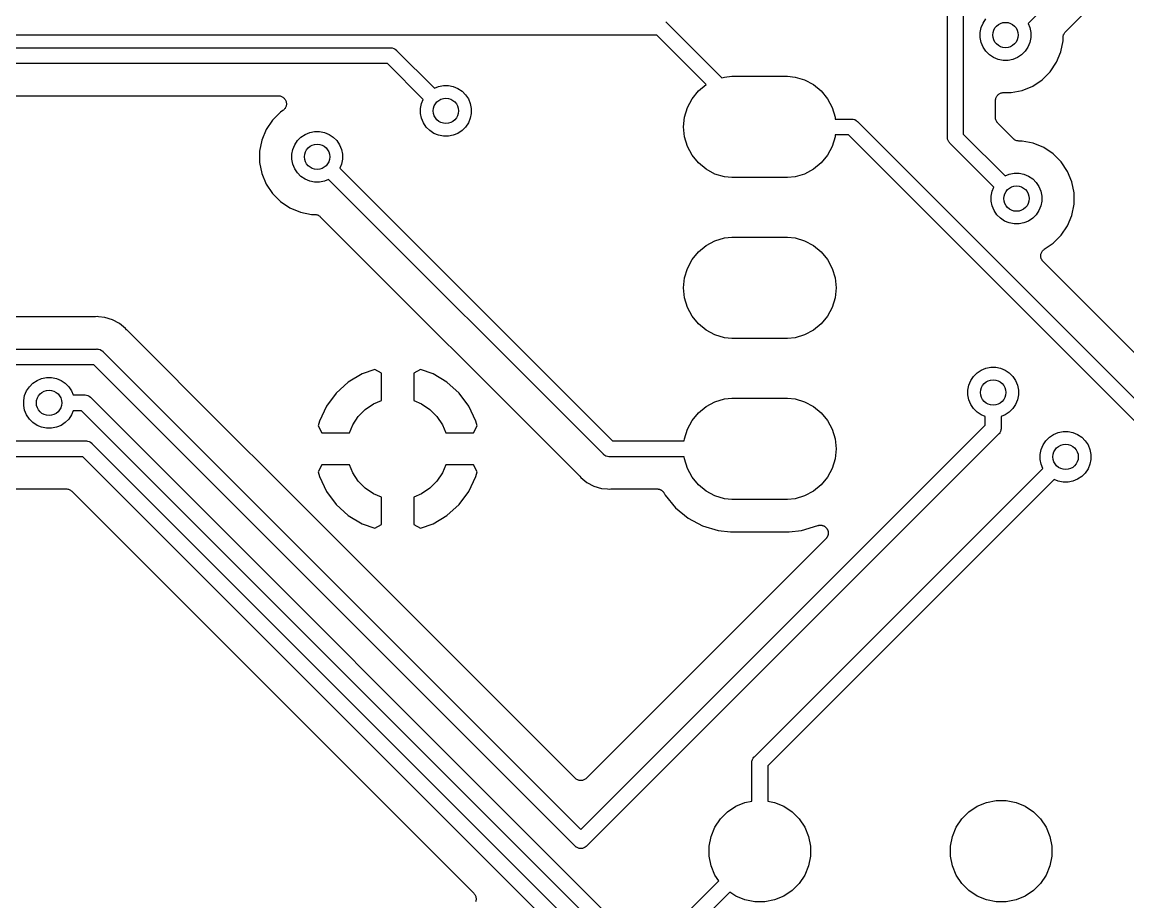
# Model space of a CAD drawing. Extents: x 19 to 115, y -142 to -17.
# Drawn here: x 77.26 to 94.71, y -107.48 to -93.59 of the extents above; entities that cross this region are included whole.
import ezdxf

# ---------------------------------------------------------------- set-up
doc = ezdxf.new("R2010")
doc.units = 0
doc.layers.add('BLACK', color=7, linetype='CONTINUOUS')

msp = doc.modelspace()

# ---------------------------------------------------------------- linework, layer by layer
at = {"layer": 'BLACK', "linetype": 'CONTINUOUS'}
for p, q in [((91.8621, -95.41), (91.8621, -88.2289)), ((92.1121, -88.1833), (92.1121, -95.3644)), ((95.3334, -91.42), (93.1355, -93.6178)), ((93.7228, -93.749), (94.6119, -92.8599)), ((87.4177, -93.5909), (88.3011, -94.4743)), ((92.3776, -93.7596), (92.393, -93.6823)), ((92.393, -93.6823), (92.4231, -93.6095)), ((92.4231, -93.6095), (92.4669, -93.544)), ((93.1355, -93.6178), (93.1622, -93.6823)), ((93.1622, -93.6823), (93.1776, -93.7596)), ((77.2609, -93.8), (65.7618, -93.8)), ((77.267, -93.8006), (77.2609, -93.8)), ((77.2731, -93.8), (77.267, -93.8006)), ((87.2732, -93.8), (77.2731, -93.8)), ((88.0543, -94.5811), (87.2732, -93.8)), ((92.3776, -93.8384), (92.3776, -93.7596)), ((92.393, -93.9156), (92.3776, -93.8384)), ((93.1776, -93.8384), (93.1622, -93.9156)), ((93.1776, -93.7596), (93.1776, -93.8384)), ((93.6856, -93.837), (93.6869, -93.8252)), ((93.6856, -93.8383), (93.6856, -93.837)), ((93.6856, -93.8388), (93.6856, -93.8383)), ((93.6856, -93.8383), (93.6856, -93.8383)), ((93.6856, -93.8383), (93.6856, -93.8383)), ((93.6856, -93.8884), (93.6856, -93.8388)), ((93.6869, -93.8252), (93.6881, -93.8137)), ((93.6881, -93.8137), (93.6883, -93.813)), ((93.6883, -93.813), (93.6884, -93.8124)), ((93.6884, -93.8124), (93.6919, -93.8012)), ((93.6919, -93.8012), (93.6954, -93.79)), ((93.6954, -93.79), (93.6957, -93.7894)), ((93.6957, -93.7894), (93.6959, -93.7887)), ((93.6959, -93.7887), (93.7016, -93.7784)), ((93.7016, -93.7784), (93.7071, -93.7681)), ((93.7071, -93.7681), (93.7075, -93.7676)), ((93.7075, -93.7676), (93.7078, -93.767)), ((93.7078, -93.767), (93.7153, -93.7581)), ((93.7153, -93.7581), (93.7228, -93.749)), ((73.7611, -94), (83.0699, -94)), ((83.0699, -94), (83.076, -93.9994)), ((83.076, -93.9994), (83.0821, -94)), ((83.0821, -94), (83.0821, -94)), ((83.0821, -94), (83.1005, -94.0018)), ((83.1005, -94.0018), (83.1241, -94.009)), ((83.1241, -94.009), (83.1458, -94.0206)), ((83.1458, -94.0206), (83.1648, -94.0362)), ((83.1648, -94.0362), (83.1687, -94.041)), ((83.1687, -94.041), (83.7659, -94.6381)), ((92.4231, -93.9884), (92.393, -93.9156)), ((92.4669, -94.054), (92.4231, -93.9884)), ((93.1321, -93.9884), (93.0883, -94.054)), ((93.1622, -93.9156), (93.1321, -93.9884)), ((93.6507, -94.0638), (93.6856, -93.8884)), ((92.5226, -94.1097), (92.4669, -94.054)), ((92.5881, -94.1534), (92.5226, -94.1097)), ((92.6609, -94.1836), (92.5881, -94.1534)), ((92.7382, -94.199), (92.6609, -94.1836)), ((92.817, -94.199), (92.7382, -94.199)), ((92.8943, -94.1836), (92.817, -94.199)), ((92.9671, -94.1534), (92.8943, -94.1836)), ((93.0326, -94.1097), (92.9671, -94.1534)), ((93.0883, -94.054), (93.0326, -94.1097)), ((93.5823, -94.2291), (93.6507, -94.0638)), ((83.0242, -94.25), (73.8068, -94.25)), ((83.5891, -94.8149), (83.0242, -94.25)), ((93.3564, -94.5043), (93.4829, -94.3778)), ((93.4829, -94.3778), (93.5823, -94.2291)), ((88.3011, -94.4743), (88.3432, -94.4616)), ((88.3432, -94.4616), (88.4607, -94.45)), ((88.4607, -94.45), (89.3393, -94.45)), ((89.3393, -94.45), (89.4568, -94.4616)), ((89.4568, -94.4616), (89.6076, -94.5073)), ((89.6076, -94.5073), (89.7466, -94.5816)), ((93.2077, -94.6036), (93.3564, -94.5043)), ((83.7659, -94.6381), (83.8303, -94.6114)), ((83.8303, -94.6114), (83.9076, -94.596)), ((83.9076, -94.596), (83.9864, -94.596)), ((83.9864, -94.596), (84.0637, -94.6114)), ((84.0637, -94.6114), (84.1365, -94.6415)), ((84.1365, -94.6415), (84.202, -94.6853)), ((84.202, -94.6853), (84.2577, -94.741)), ((84.2577, -94.741), (84.3015, -94.8065)), ((87.8316, -94.8034), (87.9316, -94.6816)), ((87.9316, -94.6816), (88.0534, -94.5816)), ((88.0534, -94.5816), (88.0543, -94.5811)), ((89.7466, -94.5816), (89.8684, -94.6816)), ((89.8684, -94.6816), (89.9684, -94.8034)), ((92.65, -94.7531), (92.6576, -94.7439)), ((92.6576, -94.7439), (92.658, -94.7436)), ((92.658, -94.7436), (92.6583, -94.7432)), ((92.6583, -94.7432), (92.6676, -94.7357)), ((92.6676, -94.7357), (92.6769, -94.7282)), ((92.6769, -94.7282), (92.6772, -94.728)), ((92.6772, -94.728), (92.6776, -94.7277)), ((92.6776, -94.7277), (92.6882, -94.7222)), ((92.6882, -94.7222), (92.6987, -94.7166)), ((92.6987, -94.7166), (92.6992, -94.7164)), ((92.6992, -94.7164), (92.6996, -94.7162)), ((92.6996, -94.7162), (92.711, -94.7129)), ((92.711, -94.7129), (92.7225, -94.7094)), ((92.7225, -94.7094), (92.7229, -94.7093)), ((92.7229, -94.7093), (92.7233, -94.7092)), ((92.7233, -94.7092), (92.7352, -94.7081)), ((92.7352, -94.7081), (92.7471, -94.707)), ((92.7471, -94.707), (92.867, -94.707)), ((92.867, -94.707), (93.0425, -94.6721)), ((93.0425, -94.6721), (93.2077, -94.6036)), ((75.6855, -94.758), (81.3032, -94.758)), ((81.3032, -94.758), (81.3046, -94.758)), ((81.3046, -94.758), (81.3047, -94.758)), ((81.3047, -94.758), (81.3047, -94.758)), ((81.3047, -94.758), (81.305, -94.758)), ((81.305, -94.758), (81.3171, -94.7594)), ((81.3171, -94.7594), (81.3293, -94.7607)), ((81.3293, -94.7607), (81.3295, -94.7608)), ((81.3295, -94.7608), (81.3296, -94.7608)), ((81.3296, -94.7608), (81.3412, -94.7644)), ((81.3412, -94.7644), (81.353, -94.7681)), ((81.353, -94.7681), (81.3531, -94.7682)), ((81.3531, -94.7682), (81.3533, -94.7683)), ((81.3533, -94.7683), (81.3639, -94.7741)), ((81.3639, -94.7741), (81.3747, -94.78)), ((81.3747, -94.78), (81.3748, -94.7801)), ((81.3748, -94.7801), (81.375, -94.7802)), ((81.375, -94.7802), (81.3844, -94.7881)), ((81.3844, -94.7881), (81.3937, -94.7959)), ((81.3937, -94.7959), (81.3938, -94.796)), ((81.3938, -94.796), (81.394, -94.7961)), ((81.394, -94.7961), (81.4016, -94.8056)), ((81.4016, -94.8056), (81.4093, -94.8152)), ((81.4093, -94.8152), (81.4094, -94.8153)), ((81.4094, -94.8153), (81.4095, -94.8155)), ((81.4095, -94.8155), (81.415, -94.826)), ((81.415, -94.826), (81.4209, -94.8371)), ((81.4241, -94.9221), (81.4204, -94.9339)), ((81.4209, -94.8371), (81.4209, -94.8373)), ((81.4209, -94.8373), (81.421, -94.8374)), ((81.421, -94.8374), (81.4243, -94.8488)), ((81.4276, -94.9105), (81.4241, -94.9221)), ((81.4243, -94.8488), (81.4279, -94.8609)), ((81.4277, -94.9104), (81.4276, -94.9105)), ((81.429, -94.898), (81.4277, -94.9102)), ((81.4277, -94.9102), (81.4277, -94.9104)), ((81.4279, -94.8609), (81.4279, -94.861)), ((81.4279, -94.861), (81.428, -94.8612)), ((81.428, -94.8612), (81.4291, -94.8732)), ((81.4302, -94.8859), (81.429, -94.898)), ((81.4291, -94.8732), (81.4302, -94.8856)), ((81.4302, -94.8856), (81.4302, -94.8857)), ((81.4302, -94.8857), (81.4302, -94.8859)), ((83.547, -94.9566), (83.5624, -94.8793)), ((83.5624, -94.8793), (83.5891, -94.8149)), ((84.3015, -94.8065), (84.3316, -94.8793)), ((84.3316, -94.8793), (84.347, -94.9566)), ((87.7573, -94.9424), (87.8316, -94.8034)), ((89.9684, -94.8034), (90.0427, -94.9424)), ((92.6201, -94.8322), (92.6215, -94.8203)), ((92.6201, -94.8331), (92.6201, -94.8322)), ((92.6201, -94.834), (92.6201, -94.8331)), ((92.6201, -94.8331), (92.6201, -94.8331)), ((92.6201, -94.8331), (92.6201, -94.8331)), ((92.6201, -95.1013), (92.6201, -94.834)), ((92.6215, -94.8203), (92.6227, -94.8084)), ((92.6227, -94.8084), (92.6229, -94.808)), ((92.6229, -94.8076), (92.6265, -94.7961)), ((92.6229, -94.808), (92.6229, -94.8076)), ((92.6265, -94.7961), (92.6301, -94.7848)), ((92.6301, -94.7848), (92.6303, -94.7844)), ((92.6303, -94.7844), (92.6304, -94.7839)), ((92.6304, -94.7839), (92.6361, -94.7735)), ((92.6361, -94.7735), (92.6418, -94.763)), ((92.6418, -94.763), (92.6421, -94.7626)), ((92.6421, -94.7626), (92.6423, -94.7622)), ((92.6423, -94.7622), (92.65, -94.7531)), ((81.3362, -95.0157), (81.2097, -95.1422)), ((81.3738, -94.9906), (81.3362, -95.0157)), ((81.3833, -94.9828), (81.3738, -94.9906)), ((81.3927, -94.9751), (81.3833, -94.9828)), ((81.3928, -94.975), (81.3927, -94.9751)), ((81.393, -94.9749), (81.3928, -94.975)), ((81.4008, -94.9654), (81.393, -94.9749)), ((81.4085, -94.956), (81.4008, -94.9654)), ((81.4086, -94.9559), (81.4085, -94.956)), ((81.4087, -94.9557), (81.4086, -94.9559)), ((81.4145, -94.9449), (81.4087, -94.9557)), ((81.4203, -94.9342), (81.4145, -94.9449)), ((81.4204, -94.9341), (81.4203, -94.9342)), ((81.4204, -94.9339), (81.4204, -94.9341)), ((83.547, -95.0354), (83.547, -94.9566)), ((83.5624, -95.1127), (83.547, -95.0354)), ((84.347, -95.0354), (84.3316, -95.1127)), ((84.347, -94.9566), (84.347, -95.0354)), ((87.6961, -95.25), (87.7116, -95.0932)), ((87.7116, -95.0932), (87.7573, -94.9424)), ((90.0427, -94.9424), (90.0884, -95.0932)), ((90.0884, -95.0932), (90.0916, -95.125)), ((81.2097, -95.1422), (81.1103, -95.2909)), ((83.5925, -95.1855), (83.5624, -95.1127)), ((83.6363, -95.251), (83.5925, -95.1855)), ((83.692, -95.3067), (83.6363, -95.251)), ((84.2577, -95.251), (84.202, -95.3067)), ((84.3015, -95.1855), (84.2577, -95.251)), ((84.3316, -95.1127), (84.3015, -95.1855)), ((87.7116, -95.4068), (87.6961, -95.25)), ((90.0916, -95.125), (90.3439, -95.125)), ((90.3439, -95.125), (90.35, -95.1244)), ((90.35, -95.1244), (90.3561, -95.125)), ((90.3561, -95.125), (90.3561, -95.125)), ((90.3561, -95.125), (90.3745, -95.1268)), ((90.3745, -95.1268), (90.3981, -95.134)), ((90.3981, -95.134), (90.4198, -95.1456)), ((90.4198, -95.1456), (90.4388, -95.1612)), ((90.4388, -95.1612), (90.4427, -95.166)), ((90.4427, -95.166), (95.079, -99.8023)), ((92.6213, -95.113), (92.6201, -95.1013)), ((92.6223, -95.1247), (92.6213, -95.113)), ((92.6225, -95.1253), (92.6223, -95.1247)), ((92.6226, -95.126), (92.6225, -95.1253)), ((92.6259, -95.1372), (92.6226, -95.126)), ((92.6292, -95.1485), (92.6259, -95.1372)), ((92.6295, -95.1491), (92.6292, -95.1485)), ((92.6297, -95.1497), (92.6295, -95.1491)), ((92.6352, -95.1601), (92.6297, -95.1497)), ((92.6406, -95.1705), (92.6352, -95.1601)), ((92.641, -95.171), (92.6406, -95.1705)), ((92.6414, -95.1716), (92.641, -95.171)), ((92.6488, -95.1807), (92.6414, -95.1716)), ((92.6561, -95.1899), (92.6488, -95.1807)), ((92.657, -95.1908), (92.6561, -95.1899)), ((92.6573, -95.1911), (92.657, -95.1908)), ((92.657, -95.1908), (92.657, -95.1908)), ((92.657, -95.1908), (92.657, -95.1908)), ((92.9016, -95.4355), (92.6573, -95.1911)), ((81.1103, -95.2909), (81.0419, -95.4562)), ((81.6043, -95.466), (81.66, -95.4103)), ((81.66, -95.4103), (81.7255, -95.3665)), ((81.7255, -95.3665), (81.7983, -95.3364)), ((81.7983, -95.3364), (81.8756, -95.321)), ((81.8756, -95.321), (81.9544, -95.321)), ((81.9544, -95.321), (82.0317, -95.3364)), ((82.0317, -95.3364), (82.1045, -95.3665)), ((82.1045, -95.3665), (82.17, -95.4103)), ((82.17, -95.4103), (82.2257, -95.466)), ((83.7575, -95.3505), (83.692, -95.3067)), ((83.8303, -95.3806), (83.7575, -95.3505)), ((83.9076, -95.396), (83.8303, -95.3806)), ((83.9864, -95.396), (83.9076, -95.396)), ((84.0637, -95.3806), (83.9864, -95.396)), ((84.1365, -95.3505), (84.0637, -95.3806)), ((84.202, -95.3067), (84.1365, -95.3505)), ((87.7573, -95.5576), (87.7116, -95.4068)), ((90.0884, -95.4068), (90.0427, -95.5576)), ((90.0916, -95.375), (90.0884, -95.4068)), ((90.2982, -95.375), (90.0916, -95.375)), ((94.87, -99.9468), (90.2982, -95.375)), ((91.8615, -95.4161), (91.8621, -95.41)), ((91.8639, -95.4406), (91.8615, -95.4161)), ((91.8711, -95.4642), (91.8639, -95.4406)), ((92.1121, -95.3644), (92.7705, -96.0227)), ((92.9107, -95.4429), (92.9016, -95.4355)), ((92.9197, -95.4504), (92.9107, -95.4429)), ((81.0419, -95.4562), (81.007, -95.6316)), ((81.515, -95.6816), (81.5304, -95.6043)), ((81.5304, -95.6043), (81.5605, -95.5315)), ((81.5605, -95.5315), (81.6043, -95.466)), ((82.2257, -95.466), (82.2695, -95.5315)), ((82.2695, -95.5315), (82.2996, -95.6043)), ((82.2996, -95.6043), (82.315, -95.6816)), ((87.8316, -95.6966), (87.7573, -95.5576)), ((90.0427, -95.5576), (89.9684, -95.6966)), ((91.8827, -95.4859), (91.8711, -95.4642)), ((91.8915, -95.4966), (91.8827, -95.4859)), ((91.8983, -95.5049), (91.8915, -95.4966)), ((91.9031, -95.5089), (91.8983, -95.5049)), ((92.5937, -96.1995), (91.9031, -95.5089)), ((92.9203, -95.4508), (92.9197, -95.4504)), ((92.9208, -95.4512), (92.9203, -95.4508)), ((92.9311, -95.4567), (92.9208, -95.4512)), ((92.9414, -95.4624), (92.9311, -95.4567)), ((92.9421, -95.4626), (92.9414, -95.4624)), ((92.9426, -95.4629), (92.9421, -95.4626)), ((92.9538, -95.4663), (92.9426, -95.4629)), ((92.965, -95.4699), (92.9538, -95.4663)), ((92.9657, -95.4699), (92.965, -95.4699)), ((92.9664, -95.4701), (92.9657, -95.4699)), ((92.978, -95.4713), (92.9664, -95.4701)), ((92.9897, -95.4726), (92.978, -95.4713)), ((92.991, -95.4726), (92.9897, -95.4726)), ((92.9915, -95.4727), (92.991, -95.4726)), ((92.991, -95.4726), (92.991, -95.4727)), ((92.991, -95.4727), (92.991, -95.4726)), ((93.0411, -95.4727), (92.9915, -95.4727)), ((93.2165, -95.5075), (93.0411, -95.4727)), ((93.3817, -95.576), (93.2165, -95.5075)), ((93.5305, -95.6754), (93.3817, -95.576)), ((81.007, -95.6316), (81.007, -95.8104)), ((81.515, -95.7604), (81.515, -95.6816)), ((81.5304, -95.8377), (81.515, -95.7604)), ((82.315, -95.7604), (82.2996, -95.8377)), ((82.315, -95.6816), (82.315, -95.7604)), ((87.9316, -95.8184), (87.8316, -95.6966)), ((89.9684, -95.6966), (89.8684, -95.8184)), ((93.6569, -95.8018), (93.5305, -95.6754)), ((81.007, -95.8104), (81.0419, -95.9859)), ((81.5605, -95.9105), (81.5304, -95.8377)), ((81.6043, -95.976), (81.5605, -95.9105)), ((82.2996, -95.8377), (82.2729, -95.9022)), ((82.2729, -95.9022), (86.5758, -100.205)), ((88.0534, -95.9184), (87.9316, -95.8184)), ((88.1924, -95.9927), (88.0534, -95.9184)), ((89.7466, -95.9184), (89.6076, -95.9927)), ((89.8684, -95.8184), (89.7466, -95.9184)), ((93.7563, -95.9506), (93.6569, -95.8018)), ((93.8248, -96.1158), (93.7563, -95.9506)), ((81.0419, -95.9859), (81.1103, -96.1511)), ((81.66, -96.0317), (81.6043, -95.976)), ((81.7255, -96.0755), (81.66, -96.0317)), ((81.7983, -96.1056), (81.7255, -96.0755)), ((81.8756, -96.121), (81.7983, -96.1056)), ((81.9544, -96.121), (81.8756, -96.121)), ((82.0317, -96.1056), (81.9544, -96.121)), ((82.0961, -96.0789), (82.0317, -96.1056)), ((86.4313, -100.414), (82.0961, -96.0789)), ((88.3432, -96.0384), (88.1924, -95.9927)), ((88.4607, -96.05), (88.3432, -96.0384)), ((89.3393, -96.05), (88.4607, -96.05)), ((89.4568, -96.0384), (89.3393, -96.05)), ((89.6076, -95.9927), (89.4568, -96.0384)), ((92.7705, -96.0227), (92.835, -95.996)), ((92.835, -95.996), (92.9123, -95.9807)), ((92.9123, -95.9807), (92.991, -95.9807)), ((92.991, -95.9807), (93.0683, -95.996)), ((93.0683, -95.996), (93.1411, -96.0262)), ((93.1411, -96.0262), (93.2066, -96.07)), ((93.2066, -96.07), (93.2624, -96.1257)), ((93.2624, -96.1257), (93.3061, -96.1912)), ((93.8597, -96.2912), (93.8248, -96.1158)), ((81.1103, -96.1511), (81.2097, -96.2998)), ((81.2097, -96.2998), (81.3362, -96.4263)), ((92.5517, -96.3413), (92.567, -96.264)), ((92.567, -96.264), (92.5937, -96.1995)), ((93.3061, -96.1912), (93.3363, -96.264)), ((93.3363, -96.264), (93.3517, -96.3413)), ((93.8597, -96.4701), (93.8597, -96.2912)), ((81.3362, -96.4263), (81.4849, -96.5257)), ((92.5517, -96.42), (92.5517, -96.3413)), ((92.567, -96.4973), (92.5517, -96.42)), ((93.3517, -96.42), (93.3363, -96.4973)), ((93.3517, -96.3413), (93.3517, -96.42)), ((93.8248, -96.6455), (93.8597, -96.4701)), ((81.4849, -96.5257), (81.6501, -96.5941)), ((81.6501, -96.5941), (81.8256, -96.629)), ((81.8256, -96.629), (81.8752, -96.629)), ((81.8752, -96.629), (81.8756, -96.629)), ((81.8756, -96.629), (81.8756, -96.629)), ((81.8756, -96.629), (81.8757, -96.629)), ((81.8757, -96.629), (81.877, -96.629)), ((81.877, -96.629), (81.8886, -96.6303)), ((81.8886, -96.6303), (81.9003, -96.6315)), ((81.9003, -96.6315), (81.9009, -96.6317)), ((81.9009, -96.6317), (81.9016, -96.6318)), ((81.9016, -96.6318), (81.9128, -96.6353)), ((81.9128, -96.6353), (81.924, -96.6388)), ((81.924, -96.6388), (81.9246, -96.6391)), ((81.9246, -96.6391), (81.9252, -96.6393)), ((81.9252, -96.6393), (81.9355, -96.645)), ((81.9355, -96.645), (81.9458, -96.6505)), ((81.9458, -96.6505), (81.9464, -96.6509)), ((81.9464, -96.6509), (81.947, -96.6512)), ((81.947, -96.6512), (81.9559, -96.6587)), ((81.9559, -96.6587), (81.965, -96.6662)), ((81.965, -96.6662), (86.05, -100.751)), ((92.5972, -96.5701), (92.567, -96.4973)), ((92.641, -96.6356), (92.5972, -96.5701)), ((92.6967, -96.6914), (92.641, -96.6356)), ((93.2624, -96.6356), (93.2066, -96.6914)), ((93.3061, -96.5701), (93.2624, -96.6356)), ((93.3363, -96.4973), (93.3061, -96.5701)), ((93.7563, -96.8108), (93.8248, -96.6455)), ((92.7622, -96.7351), (92.6967, -96.6914)), ((92.835, -96.7653), (92.7622, -96.7351)), ((92.9123, -96.7807), (92.835, -96.7653)), ((92.991, -96.7807), (92.9123, -96.7807)), ((93.0683, -96.7653), (92.991, -96.7807)), ((93.1411, -96.7351), (93.0683, -96.7653)), ((93.2066, -96.6914), (93.1411, -96.7351)), ((93.6569, -96.9595), (93.7563, -96.8108)), ((88.1924, -97.0473), (88.3432, -97.0016)), ((88.3432, -97.0016), (88.4607, -96.99)), ((88.4607, -96.99), (89.3393, -96.99)), ((89.3393, -96.99), (89.4568, -97.0016)), ((89.4568, -97.0016), (89.6076, -97.0473)), ((93.5305, -97.0859), (93.6569, -96.9595)), ((87.9316, -97.2216), (88.0534, -97.1216)), ((88.0534, -97.1216), (88.1924, -97.0473)), ((89.6076, -97.0473), (89.7466, -97.1216)), ((89.7466, -97.1216), (89.8684, -97.2216)), ((93.3712, -97.1951), (93.3805, -97.1875)), ((93.3805, -97.1875), (93.3898, -97.1799)), ((93.3898, -97.1799), (93.5305, -97.0859)), ((87.7573, -97.4824), (87.8316, -97.3434)), ((87.8316, -97.3434), (87.9316, -97.2216)), ((89.8684, -97.2216), (89.9684, -97.3434)), ((89.9684, -97.3434), (90.0427, -97.4824)), ((93.3333, -97.2842), (93.3346, -97.2723)), ((93.3334, -97.2846), (93.3333, -97.2842)), ((93.3333, -97.285), (93.3334, -97.2846)), ((93.3345, -97.297), (93.3333, -97.285)), ((93.3355, -97.3089), (93.3345, -97.297)), ((93.3346, -97.2723), (93.3359, -97.2603)), ((93.3356, -97.3093), (93.3355, -97.3089)), ((93.3357, -97.3097), (93.3356, -97.3093)), ((93.3391, -97.3212), (93.3357, -97.3097)), ((93.3359, -97.2603), (93.336, -97.26)), ((93.336, -97.2596), (93.3396, -97.2482)), ((93.336, -97.26), (93.336, -97.2596)), ((93.3424, -97.3327), (93.3391, -97.3212)), ((93.3396, -97.2482), (93.3431, -97.2366)), ((93.3426, -97.333), (93.3424, -97.3327)), ((93.3427, -97.3334), (93.3426, -97.333)), ((93.3483, -97.3441), (93.3427, -97.3334)), ((93.3431, -97.2366), (93.3433, -97.2363)), ((93.3433, -97.2363), (93.3434, -97.2359)), ((93.3434, -97.2359), (93.3492, -97.2254)), ((93.3538, -97.3547), (93.3483, -97.3441)), ((93.3492, -97.2254), (93.3549, -97.2148)), ((93.3541, -97.355), (93.3538, -97.3547)), ((93.3543, -97.3554), (93.3541, -97.355)), ((93.3618, -97.3647), (93.3543, -97.3554)), ((93.3549, -97.2148), (93.3551, -97.2145)), ((93.3551, -97.2145), (93.3553, -97.2142)), ((93.3553, -97.2142), (93.363, -97.2049)), ((93.3693, -97.3741), (93.3618, -97.3647)), ((93.363, -97.2049), (93.3706, -97.1957)), ((93.3706, -97.1957), (93.3709, -97.1954)), ((93.3709, -97.1954), (93.3712, -97.1951)), ((87.7116, -97.6332), (87.7573, -97.4824)), ((90.0427, -97.4824), (90.0884, -97.6332)), ((93.3698, -97.3746), (93.3693, -97.3741)), ((93.3699, -97.3746), (93.3698, -97.3746)), ((93.3698, -97.3746), (93.3698, -97.3746)), ((93.3705, -97.3753), (93.3699, -97.3746)), ((95.2219, -99.2267), (93.3705, -97.3753)), ((87.6961, -97.79), (87.7116, -97.6332)), ((90.0884, -97.6332), (90.1039, -97.79)), ((87.7116, -97.9468), (87.6961, -97.79)), ((90.1039, -97.79), (90.0884, -97.9468)), ((87.7573, -98.0976), (87.7116, -97.9468)), ((90.0884, -97.9468), (90.0427, -98.0976)), ((87.8316, -98.2366), (87.7573, -98.0976)), ((87.9316, -98.3584), (87.8316, -98.2366)), ((89.9684, -98.2366), (89.8684, -98.3584)), ((90.0427, -98.0976), (89.9684, -98.2366)), ((78.4044, -98.247), (70.8348, -98.247)), ((78.4098, -98.2465), (78.4044, -98.247)), ((78.4151, -98.2465), (78.4098, -98.2465)), ((78.4169, -98.2464), (78.4151, -98.2465)), ((78.4418, -98.2439), (78.4169, -98.2464)), ((78.4666, -98.2464), (78.4418, -98.2439)), ((78.5658, -98.2561), (78.4666, -98.2464)), ((78.4666, -98.2464), (78.4666, -98.2464)), ((78.6852, -98.2923), (78.5658, -98.2561)), ((78.7951, -98.3511), (78.6852, -98.2923)), ((78.8915, -98.4302), (78.7951, -98.3511)), ((88.0534, -98.4584), (87.9316, -98.3584)), ((89.8684, -98.3584), (89.7466, -98.4584)), ((78.9074, -98.4496), (78.8915, -98.4302)), ((78.9112, -98.4533), (78.9074, -98.4496)), ((78.9145, -98.4575), (78.9112, -98.4533)), ((78.9158, -98.4588), (78.9145, -98.4575)), ((80.5277, -100.071), (78.9158, -98.4588)), ((88.1924, -98.5327), (88.0534, -98.4584)), ((88.3432, -98.5784), (88.1924, -98.5327)), ((88.4607, -98.59), (88.3432, -98.5784)), ((89.4568, -98.5784), (89.3393, -98.59)), ((89.6076, -98.5327), (89.4568, -98.5784)), ((89.7466, -98.4584), (89.6076, -98.5327)), ((54.6691, -98.755), (78.4356, -98.755)), ((78.4356, -98.755), (78.4418, -98.7544)), ((78.4418, -98.7544), (78.4479, -98.755)), ((78.4479, -98.755), (78.4479, -98.755)), ((78.4479, -98.755), (78.4663, -98.7568)), ((78.4663, -98.7568), (78.4898, -98.7639)), ((89.3393, -98.59), (88.4607, -98.59)), ((78.4898, -98.7639), (78.5115, -98.7756)), ((78.5115, -98.7756), (78.5306, -98.7912)), ((78.5306, -98.7912), (78.5345, -98.7959)), ((78.5345, -98.7959), (86.0757, -106.337)), ((78.39, -99.005), (54.7148, -99.005)), ((85.983, -106.598), (78.39, -99.005)), ((82.8251, -99.0769), (82.6257, -99.1483)), ((82.931, -99.1347), (82.8251, -99.0769)), ((83.5449, -99.0769), (83.439, -99.1347)), ((83.7443, -99.1483), (83.5449, -99.0769)), ((92.328, -99.1303), (92.3935, -99.0865)), ((92.3935, -99.0865), (92.4663, -99.0564)), ((92.4663, -99.0564), (92.5436, -99.041)), ((92.5436, -99.041), (92.6224, -99.041)), ((92.6224, -99.041), (92.6997, -99.0564)), ((92.6997, -99.0564), (92.7725, -99.0865)), ((92.7725, -99.0865), (92.838, -99.1303)), ((77.4293, -99.2943), (77.4948, -99.2505)), ((77.4948, -99.2505), (77.5676, -99.2204)), ((77.5676, -99.2204), (77.6449, -99.205)), ((77.6449, -99.205), (77.7237, -99.205)), ((77.7237, -99.205), (77.8009, -99.2204)), ((77.8009, -99.2204), (77.8737, -99.2505)), ((77.8737, -99.2505), (77.9392, -99.2943)), ((82.4059, -99.2801), (82.2161, -99.4523)), ((82.6257, -99.1483), (82.4059, -99.2801)), ((82.931, -99.5693), (82.931, -99.1347)), ((83.439, -99.1347), (83.439, -99.5693)), ((83.9641, -99.2801), (83.7443, -99.1483)), ((84.1539, -99.4523), (83.9641, -99.2801)), ((92.1984, -99.3243), (92.2285, -99.2515)), ((92.2285, -99.2515), (92.2723, -99.186)), ((92.2723, -99.186), (92.328, -99.1303)), ((92.838, -99.1303), (92.8937, -99.186)), ((92.8937, -99.186), (92.9375, -99.2515)), ((92.9375, -99.2515), (92.9676, -99.3243)), ((77.2996, -99.4883), (77.3298, -99.4155)), ((77.3298, -99.4155), (77.3736, -99.35)), ((77.3736, -99.35), (77.4293, -99.2943)), ((77.9392, -99.2943), (77.995, -99.35)), ((77.995, -99.35), (78.0387, -99.4155)), ((78.0387, -99.4155), (78.0654, -99.48)), ((82.2161, -99.4523), (82.0634, -99.6582)), ((84.3066, -99.6582), (84.1539, -99.4523)), ((92.183, -99.4016), (92.1984, -99.3243)), ((92.183, -99.4804), (92.183, -99.4016)), ((92.9676, -99.3243), (92.983, -99.4016)), ((92.983, -99.4016), (92.983, -99.4804)), ((77.2843, -99.5656), (77.2996, -99.4883)), ((77.2843, -99.6444), (77.2843, -99.5656)), ((78.0654, -99.48), (78.2438, -99.48)), ((78.2438, -99.48), (78.2499, -99.4794)), ((78.2499, -99.4794), (78.2561, -99.48)), ((78.2561, -99.48), (78.2561, -99.48)), ((78.2561, -99.48), (78.2745, -99.4818)), ((78.2745, -99.4818), (78.298, -99.4889)), ((78.298, -99.4889), (78.3197, -99.5006)), ((78.3197, -99.5006), (78.3388, -99.5162)), ((78.3388, -99.5162), (78.3427, -99.5209)), ((78.3427, -99.5209), (87.1891, -108.367)), ((82.675, -99.7086), (82.8061, -99.621)), ((82.8061, -99.621), (82.931, -99.5693)), ((83.439, -99.5693), (83.5639, -99.621)), ((83.5639, -99.621), (83.695, -99.7086)), ((88.0534, -99.6616), (88.1924, -99.5873)), ((88.1924, -99.5873), (88.3432, -99.5416)), ((88.3432, -99.5416), (88.4607, -99.53)), ((88.4607, -99.53), (89.3393, -99.53)), ((89.3393, -99.53), (89.4568, -99.5416)), ((89.4568, -99.5416), (89.6076, -99.5873)), ((89.6076, -99.5873), (89.7466, -99.6616)), ((92.1984, -99.5577), (92.183, -99.4804)), ((92.2285, -99.6305), (92.1984, -99.5577)), ((92.2723, -99.696), (92.2285, -99.6305)), ((92.9375, -99.6305), (92.8937, -99.696)), ((92.9676, -99.5577), (92.9375, -99.6305)), ((92.983, -99.4804), (92.9676, -99.5577)), ((77.2996, -99.7217), (77.2843, -99.6444)), ((77.3298, -99.7945), (77.2996, -99.7217)), ((77.3736, -99.86), (77.3298, -99.7945)), ((78.0387, -99.7945), (77.995, -99.86)), ((78.0654, -99.73), (78.0387, -99.7945)), ((78.1982, -99.73), (78.0654, -99.73)), ((86.98, -108.512), (78.1982, -99.73)), ((82.0634, -99.6582), (81.9526, -99.8927)), ((82.5636, -99.82), (82.675, -99.7086)), ((83.695, -99.7086), (83.8064, -99.82)), ((84.4174, -99.8927), (84.3066, -99.6582)), ((87.8316, -99.8834), (87.9316, -99.7616)), ((87.9316, -99.7616), (88.0534, -99.6616)), ((89.7466, -99.6616), (89.8684, -99.7616)), ((89.8684, -99.7616), (89.9684, -99.8834)), ((92.328, -99.7517), (92.2723, -99.696)), ((92.3935, -99.7955), (92.328, -99.7517)), ((92.458, -99.8222), (92.3935, -99.7955)), ((92.7725, -99.7955), (92.708, -99.8222)), ((92.838, -99.7517), (92.7725, -99.7955)), ((92.8937, -99.696), (92.838, -99.7517)), ((77.4293, -99.9157), (77.3736, -99.86)), ((77.4948, -99.9595), (77.4293, -99.9157)), ((77.5676, -99.9896), (77.4948, -99.9595)), ((77.8737, -99.9595), (77.8009, -99.9896)), ((77.9392, -99.9157), (77.8737, -99.9595)), ((77.995, -99.86), (77.9392, -99.9157)), ((81.9526, -99.8927), (81.9301, -99.9667)), ((81.9301, -99.9667), (81.9902, -100.076)), ((82.4243, -100.076), (82.476, -99.9511)), ((82.476, -99.9511), (82.5636, -99.82)), ((83.8064, -99.82), (83.894, -99.9511)), ((83.894, -99.9511), (83.9457, -100.076)), ((84.3798, -100.076), (84.4399, -99.9667)), ((84.4399, -99.9667), (84.4174, -99.8927)), ((86.0757, -106.337), (92.458, -99.9549)), ((87.7573, -100.022), (87.8316, -99.8834)), ((89.9684, -99.8834), (90.0427, -100.022)), ((92.458, -99.9549), (92.458, -99.8222)), ((92.708, -99.8222), (92.708, -100.001)), ((77.6449, -100.005), (77.5676, -99.9896)), ((77.7237, -100.005), (77.6449, -100.005)), ((77.8009, -99.9896), (77.7237, -100.005)), ((81.2257, -100.769), (80.5277, -100.071)), ((80.5277, -100.071), (80.5277, -100.071)), ((81.9902, -100.076), (82.4243, -100.076)), ((83.9457, -100.076), (84.3798, -100.076)), ((92.6671, -100.099), (86.1685, -106.598)), ((87.7116, -100.173), (87.7573, -100.022)), ((90.0427, -100.022), (90.0884, -100.173)), ((92.6718, -100.096), (92.6671, -100.099)), ((92.6757, -100.091), (92.6718, -100.096)), ((92.6874, -100.076), (92.6757, -100.091)), ((92.6757, -100.091), (92.6757, -100.091)), ((92.6877, -100.076), (92.6874, -100.076)), ((92.699, -100.055), (92.6877, -100.076)), ((92.7062, -100.031), (92.699, -100.055)), ((92.708, -100.013), (92.7062, -100.031)), ((92.708, -100.001), (92.7086, -100.007)), ((92.7086, -100.007), (92.708, -100.013)), ((92.708, -100.013), (92.708, -100.013)), ((93.4153, -100.202), (93.471, -100.146)), ((93.471, -100.146), (93.5365, -100.103)), ((93.5365, -100.103), (93.6093, -100.072)), ((93.6093, -100.072), (93.6866, -100.057)), ((93.6866, -100.057), (93.7654, -100.057)), ((93.7654, -100.057), (93.8427, -100.072)), ((93.8427, -100.072), (93.9155, -100.103)), ((93.9155, -100.103), (93.981, -100.146)), ((93.981, -100.146), (94.0367, -100.202)), ((73.8158, -100.205), (78.2625, -100.205)), ((78.2625, -100.205), (78.2686, -100.204)), ((78.2686, -100.204), (78.2747, -100.205)), ((78.2747, -100.205), (78.2747, -100.205)), ((78.2747, -100.205), (78.2931, -100.207)), ((78.2931, -100.207), (78.3167, -100.214)), ((78.3167, -100.214), (78.3384, -100.226)), ((78.3384, -100.226), (78.3574, -100.241)), ((78.3574, -100.241), (78.3613, -100.246)), ((78.3613, -100.246), (86.7391, -108.624)), ((86.5758, -100.205), (87.7084, -100.205)), ((87.7084, -100.205), (87.7116, -100.173)), ((90.0884, -100.173), (90.1039, -100.33)), ((90.1039, -100.33), (90.0884, -100.487)), ((93.3414, -100.34), (93.3715, -100.268)), ((93.3715, -100.268), (93.4153, -100.202)), ((94.0367, -100.202), (94.0805, -100.268)), ((94.0805, -100.268), (94.1106, -100.34)), ((78.2168, -100.455), (73.8158, -100.455)), ((86.53, -108.768), (78.2168, -100.455)), ((86.4352, -100.419), (86.4313, -100.414)), ((86.4399, -100.423), (86.4352, -100.419)), ((86.4542, -100.434), (86.4399, -100.423)), ((86.4399, -100.423), (86.4399, -100.423)), ((86.4712, -100.444), (86.4542, -100.434)), ((86.4759, -100.446), (86.4712, -100.444)), ((86.4995, -100.453), (86.4759, -100.446)), ((86.5179, -100.455), (86.4995, -100.453)), ((86.524, -100.456), (86.5179, -100.455)), ((86.5179, -100.455), (86.5179, -100.455)), ((86.5301, -100.455), (86.524, -100.456)), ((87.7084, -100.455), (86.5301, -100.455)), ((87.7116, -100.487), (87.7084, -100.455)), ((87.7573, -100.638), (87.7116, -100.487)), ((90.0884, -100.487), (90.0427, -100.638)), ((93.326, -100.418), (93.3414, -100.34)), ((93.326, -100.496), (93.326, -100.418)), ((93.3414, -100.574), (93.326, -100.496)), ((94.1106, -100.34), (94.126, -100.418)), ((94.126, -100.496), (94.1106, -100.574)), ((94.126, -100.418), (94.126, -100.496)), ((81.9902, -100.584), (81.9301, -100.693)), ((82.4243, -100.584), (81.9902, -100.584)), ((82.476, -100.709), (82.4243, -100.584)), ((83.9457, -100.584), (83.894, -100.709)), ((84.3798, -100.584), (83.9457, -100.584)), ((84.4399, -100.693), (84.3798, -100.584)), ((87.8316, -100.777), (87.7573, -100.638)), ((88.816, -105.19), (93.3681, -100.638)), ((90.0427, -100.638), (89.9684, -100.777)), ((93.3681, -100.638), (93.3414, -100.574)), ((94.0805, -100.646), (94.0367, -100.712)), ((94.1106, -100.574), (94.0805, -100.646)), ((81.2258, -100.769), (81.2257, -100.769)), ((85.9859, -105.529), (81.2258, -100.769)), ((81.9301, -100.693), (81.9526, -100.767)), ((81.9526, -100.767), (82.0634, -101.002)), ((82.5636, -100.84), (82.476, -100.709)), ((82.675, -100.951), (82.5636, -100.84)), ((83.8064, -100.84), (83.695, -100.951)), ((83.894, -100.709), (83.8064, -100.84)), ((84.3066, -101.002), (84.4174, -100.767)), ((84.4174, -100.767), (84.4399, -100.693)), ((86.05, -100.751), (86.0512, -100.752)), ((86.0512, -100.752), (86.0546, -100.757)), ((86.0546, -100.757), (86.0584, -100.76)), ((86.0584, -100.76), (86.0742, -100.78)), ((86.0742, -100.78), (86.1706, -100.859)), ((87.9316, -100.898), (87.8316, -100.777)), ((93.5449, -100.815), (89.025, -105.335)), ((89.9684, -100.777), (89.8684, -100.898)), ((93.6093, -100.842), (93.5449, -100.815)), ((93.6866, -100.857), (93.6093, -100.842)), ((93.7654, -100.857), (93.6866, -100.857)), ((93.8427, -100.842), (93.7654, -100.857)), ((93.9155, -100.811), (93.8427, -100.842)), ((93.981, -100.768), (93.9155, -100.811)), ((94.0367, -100.712), (93.981, -100.768)), ((74.243, -100.963), (77.9538, -100.963)), ((77.9538, -100.963), (77.9542, -100.963)), ((77.9542, -100.963), (77.9542, -100.963)), ((77.9542, -100.963), (77.9543, -100.963)), ((77.9543, -100.963), (77.9556, -100.963)), ((77.9556, -100.963), (77.9672, -100.964)), ((77.9672, -100.964), (77.9789, -100.966)), ((77.9789, -100.966), (77.9795, -100.966)), ((77.9795, -100.966), (77.9802, -100.966)), ((77.9802, -100.966), (77.9914, -100.969)), ((77.9914, -100.969), (78.0026, -100.973)), ((78.0026, -100.973), (78.0032, -100.973)), ((78.0032, -100.973), (78.0038, -100.973)), ((78.0038, -100.973), (78.0141, -100.979)), ((78.0141, -100.979), (78.0245, -100.984)), ((78.0245, -100.984), (78.025, -100.985)), ((78.025, -100.985), (78.0256, -100.985)), ((78.0256, -100.985), (78.0345, -100.993)), ((78.0345, -100.993), (78.0436, -101)), ((78.0436, -101), (84.3866, -107.343)), ((82.0634, -101.002), (82.2161, -101.208)), ((82.8061, -101.039), (82.675, -100.951)), ((83.695, -100.951), (83.5639, -101.039)), ((84.1539, -101.208), (84.3066, -101.002)), ((86.1706, -100.859), (86.2806, -100.918)), ((86.2806, -100.918), (86.3999, -100.954)), ((86.3999, -100.954), (86.4991, -100.964)), ((86.4991, -100.964), (86.4991, -100.964)), ((86.4991, -100.964), (86.524, -100.966)), ((86.524, -100.966), (86.5489, -100.964)), ((86.5489, -100.964), (86.5506, -100.963)), ((86.5506, -100.963), (86.556, -100.964)), ((86.556, -100.964), (86.5613, -100.963)), ((86.5613, -100.963), (87.2791, -100.963)), ((87.2791, -100.963), (87.2809, -100.963)), ((87.2809, -100.963), (87.2865, -100.964)), ((87.2865, -100.964), (87.2921, -100.964)), ((87.2921, -100.964), (87.2987, -100.965)), ((87.2987, -100.965), (87.3055, -100.966)), ((87.3055, -100.966), (87.3109, -100.967)), ((87.3109, -100.967), (87.3164, -100.969)), ((87.3164, -100.969), (87.3227, -100.971)), ((87.3227, -100.971), (87.3291, -100.973)), ((87.3291, -100.973), (87.3341, -100.976)), ((87.3341, -100.976), (87.3393, -100.978)), ((87.3393, -100.978), (87.3449, -100.982)), ((87.3449, -100.982), (87.3508, -100.985)), ((87.3508, -100.985), (87.3552, -100.989)), ((87.3552, -100.989), (87.3598, -100.992)), ((87.3598, -100.992), (87.3646, -100.997)), ((87.3646, -100.997), (87.3698, -101.001)), ((87.3698, -101.001), (87.3734, -101.006)), ((87.3734, -101.006), (87.3773, -101.01)), ((87.3773, -101.01), (87.3811, -101.015)), ((87.3811, -101.015), (87.3854, -101.02)), ((87.3854, -101.02), (87.388, -101.025)), ((87.388, -101.025), (87.3911, -101.03)), ((87.3911, -101.03), (87.4072, -101.06)), ((88.0534, -100.998), (87.9316, -100.898)), ((88.1924, -101.073), (88.0534, -100.998)), ((89.7466, -100.998), (89.6076, -101.073)), ((89.8684, -100.898), (89.7466, -100.998)), ((82.931, -101.091), (82.8061, -101.039)), ((82.931, -101.525), (82.931, -101.091)), ((83.5639, -101.039), (83.439, -101.091)), ((83.439, -101.091), (83.439, -101.525)), ((87.4072, -101.06), (87.5706, -101.259)), ((88.3432, -101.118), (88.1924, -101.073)), ((88.4607, -101.13), (88.3432, -101.118)), ((89.3393, -101.13), (88.4607, -101.13)), ((89.4568, -101.118), (89.3393, -101.13)), ((89.6076, -101.073), (89.4568, -101.118)), ((82.2161, -101.208), (82.4059, -101.38)), ((82.4059, -101.38), (82.6257, -101.512)), ((83.7443, -101.512), (83.9641, -101.38)), ((83.9641, -101.38), (84.1539, -101.208)), ((87.5706, -101.259), (87.7698, -101.423)), ((82.6257, -101.512), (82.8251, -101.583)), ((82.8251, -101.583), (82.931, -101.525)), ((83.439, -101.525), (83.5449, -101.583)), ((83.5449, -101.583), (83.7443, -101.512)), ((87.7698, -101.423), (87.997, -101.544)), ((87.997, -101.544), (88.2436, -101.619)), ((89.5564, -101.619), (89.8139, -101.541)), ((89.8139, -101.541), (89.8184, -101.539)), ((89.8184, -101.539), (89.8245, -101.538)), ((89.8245, -101.538), (89.8304, -101.536)), ((89.8304, -101.536), (89.8366, -101.536)), ((89.8366, -101.536), (89.8428, -101.535)), ((89.8428, -101.535), (89.8489, -101.535)), ((89.8489, -101.535), (89.8551, -101.534)), ((89.8551, -101.534), (89.8613, -101.535)), ((89.8613, -101.535), (89.8676, -101.535)), ((89.8676, -101.535), (89.8736, -101.536)), ((89.8736, -101.536), (89.8797, -101.537)), ((89.8797, -101.537), (89.8857, -101.539)), ((89.8857, -101.539), (89.8918, -101.54)), ((89.8918, -101.54), (89.8975, -101.542)), ((89.8975, -101.542), (89.9033, -101.544)), ((89.9033, -101.544), (89.9089, -101.547)), ((89.9089, -101.547), (89.9147, -101.55)), ((89.9147, -101.55), (89.9197, -101.553)), ((89.9197, -101.553), (89.9251, -101.556)), ((88.2436, -101.619), (88.4357, -101.638)), ((88.4357, -101.638), (89.3643, -101.638)), ((89.3643, -101.638), (89.5564, -101.619)), ((89.9251, -101.556), (89.9299, -101.56)), ((89.9299, -101.56), (89.9351, -101.564)), ((89.9351, -101.564), (89.9394, -101.568)), ((89.9394, -101.568), (89.9442, -101.572)), ((89.9442, -101.572), (89.9481, -101.577)), ((89.9481, -101.577), (89.9525, -101.581)), ((89.9525, -101.581), (89.9559, -101.586)), ((89.9559, -101.586), (89.9598, -101.591)), ((89.9622, -101.726), (89.9593, -101.732)), ((89.9598, -101.591), (89.9627, -101.597)), ((89.9656, -101.721), (89.9622, -101.726)), ((89.9627, -101.597), (89.9661, -101.602)), ((89.968, -101.715), (89.9656, -101.721)), ((89.9661, -101.602), (89.9684, -101.608)), ((89.971, -101.71), (89.968, -101.715)), ((89.9684, -101.608), (89.9713, -101.613)), ((89.9728, -101.704), (89.971, -101.71)), ((89.9713, -101.613), (89.9731, -101.619)), ((89.9751, -101.698), (89.9728, -101.704)), ((89.9731, -101.619), (89.9755, -101.625)), ((89.9764, -101.692), (89.9751, -101.698)), ((89.9755, -101.625), (89.9766, -101.631)), ((89.9782, -101.686), (89.9764, -101.692)), ((89.9766, -101.631), (89.9784, -101.637)), ((89.9788, -101.68), (89.9782, -101.686)), ((89.9784, -101.637), (89.979, -101.643)), ((89.9801, -101.674), (89.9788, -101.68)), ((89.979, -101.643), (89.9802, -101.649)), ((89.9802, -101.649), (89.9801, -101.655)), ((89.9801, -101.655), (89.9807, -101.662)), ((89.9807, -101.662), (89.9801, -101.668)), ((89.9801, -101.668), (89.9801, -101.674)), ((89.9435, -101.751), (86.1655, -105.529)), ((89.9474, -101.746), (89.9435, -101.751)), ((89.9518, -101.742), (89.9474, -101.746)), ((89.9553, -101.737), (89.9518, -101.742)), ((89.9593, -101.732), (89.9553, -101.737)), ((88.784, -105.235), (88.7956, -105.213)), ((88.7956, -105.213), (88.8073, -105.199)), ((88.8073, -105.199), (88.8112, -105.194)), ((88.8073, -105.199), (88.8073, -105.199)), ((88.8112, -105.194), (88.816, -105.19)), ((88.7744, -105.283), (88.7753, -105.274)), ((88.775, -105.289), (88.7744, -105.283)), ((88.775, -105.889), (88.775, -105.289)), ((88.7753, -105.274), (88.7768, -105.258)), ((88.7768, -105.258), (88.7787, -105.252)), ((88.7787, -105.252), (88.784, -105.235)), ((89.025, -105.335), (89.025, -105.889)), ((85.9951, -105.537), (85.9859, -105.529)), ((86.0043, -105.544), (85.9951, -105.537)), ((86.0047, -105.544), (86.0043, -105.544)), ((86.0051, -105.545), (86.0047, -105.544)), ((86.0155, -105.55), (86.0051, -105.545)), ((86.0261, -105.556), (86.0155, -105.55)), ((86.0265, -105.556), (86.0261, -105.556)), ((86.0269, -105.556), (86.0265, -105.556)), ((86.0383, -105.56), (86.0269, -105.556)), ((86.0498, -105.563), (86.0383, -105.56)), ((86.0502, -105.564), (86.0498, -105.563)), ((86.0506, -105.564), (86.0502, -105.564)), ((86.0625, -105.565), (86.0506, -105.564)), ((86.0744, -105.566), (86.0625, -105.565)), ((86.0748, -105.566), (86.0744, -105.566)), ((86.0753, -105.566), (86.0748, -105.566)), ((86.0871, -105.565), (86.0753, -105.566)), ((86.0991, -105.564), (86.0871, -105.565)), ((86.0995, -105.564), (86.0991, -105.564)), ((86.1, -105.564), (86.0995, -105.564)), ((86.1113, -105.56), (86.1, -105.564)), ((86.1229, -105.557), (86.1113, -105.56)), ((86.1233, -105.557), (86.1229, -105.557)), ((86.1237, -105.557), (86.1233, -105.557)), ((86.1342, -105.551), (86.1237, -105.557)), ((86.1449, -105.546), (86.1342, -105.551)), ((86.1452, -105.545), (86.1449, -105.546)), ((86.1456, -105.545), (86.1452, -105.545)), ((86.1549, -105.538), (86.1456, -105.545)), ((86.1643, -105.53), (86.1549, -105.538)), ((86.1649, -105.53), (86.1643, -105.53)), ((86.1655, -105.529), (86.1649, -105.53)), ((86.1649, -105.53), (86.1649, -105.53)), ((86.1649, -105.53), (86.1649, -105.53)), ((88.5211, -105.971), (88.6666, -105.911)), ((88.6666, -105.911), (88.775, -105.889)), ((89.025, -105.889), (89.1334, -105.911)), ((89.1334, -105.911), (89.2789, -105.971)), ((92.3311, -105.971), (92.4766, -105.911)), ((92.4766, -105.911), (92.6312, -105.88)), ((92.6312, -105.88), (92.7888, -105.88)), ((92.7888, -105.88), (92.9434, -105.911)), ((92.9434, -105.911), (93.0889, -105.971)), ((88.2786, -106.17), (88.39, -106.059)), ((88.39, -106.059), (88.5211, -105.971)), ((89.2789, -105.971), (89.41, -106.059)), ((89.41, -106.059), (89.5214, -106.17)), ((92.0886, -106.17), (92.2, -106.059)), ((92.2, -106.059), (92.3311, -105.971)), ((93.0889, -105.971), (93.22, -106.059)), ((93.22, -106.059), (93.3314, -106.17)), ((88.191, -106.301), (88.2786, -106.17)), ((89.5214, -106.17), (89.609, -106.301)), ((92.001, -106.301), (92.0886, -106.17)), ((93.3314, -106.17), (93.419, -106.301)), ((88.1307, -106.447), (88.191, -106.301)), ((89.609, -106.301), (89.6693, -106.447)), ((91.9407, -106.447), (92.001, -106.301)), ((93.419, -106.301), (93.4793, -106.447)), ((85.9869, -106.603), (85.983, -106.598)), ((85.9917, -106.607), (85.9869, -106.603)), ((86.0035, -106.616), (85.9917, -106.607)), ((85.9917, -106.607), (85.9917, -106.607)), ((86.1598, -106.607), (86.1455, -106.618)), ((86.1645, -106.603), (86.1598, -106.607)), ((86.1685, -106.598), (86.1645, -106.603)), ((88.1, -106.601), (88.1307, -106.447)), ((88.1, -106.759), (88.1, -106.601)), ((89.6693, -106.447), (89.7, -106.601)), ((89.7, -106.601), (89.7, -106.759)), ((91.91, -106.601), (91.9407, -106.447)), ((91.91, -106.759), (91.91, -106.601)), ((93.4793, -106.447), (93.51, -106.601)), ((93.51, -106.601), (93.51, -106.759)), ((86.0059, -106.618), (86.0035, -106.616)), ((86.0277, -106.63), (86.0059, -106.618)), ((86.0409, -106.634), (86.0277, -106.63)), ((86.0512, -106.637), (86.0409, -106.634)), ((86.0757, -106.64), (86.0512, -106.637)), ((86.1002, -106.637), (86.0757, -106.64)), ((86.0757, -106.64), (86.0757, -106.64)), ((86.1238, -106.63), (86.1002, -106.637)), ((86.1455, -106.618), (86.1238, -106.63)), ((88.1307, -106.913), (88.1, -106.759)), ((89.7, -106.759), (89.6693, -106.913)), ((91.9407, -106.913), (91.91, -106.759)), ((93.51, -106.759), (93.4793, -106.913)), ((88.191, -107.059), (88.1307, -106.913)), ((89.6693, -106.913), (89.609, -107.059)), ((92.001, -107.059), (91.9407, -106.913)), ((93.4793, -106.913), (93.419, -107.059)), ((88.2524, -107.151), (88.191, -107.059)), ((89.609, -107.059), (89.5214, -107.19)), ((92.0886, -107.19), (92.001, -107.059)), ((93.419, -107.059), (93.3314, -107.19)), ((87.6909, -107.712), (88.2524, -107.151)), ((89.41, -107.301), (89.2789, -107.389)), ((89.5214, -107.19), (89.41, -107.301)), ((92.2, -107.301), (92.0886, -107.19)), ((92.3311, -107.389), (92.2, -107.301)), ((93.22, -107.301), (93.0889, -107.389)), ((93.3314, -107.19), (93.22, -107.301)), ((84.3866, -107.343), (84.3875, -107.344)), ((84.3875, -107.344), (84.3875, -107.344)), ((84.3875, -107.344), (84.3875, -107.344)), ((84.3875, -107.344), (84.3879, -107.344)), ((84.3879, -107.344), (84.3955, -107.354)), ((84.3955, -107.354), (84.403, -107.363)), ((84.403, -107.363), (84.4031, -107.364)), ((84.4031, -107.364), (84.4033, -107.364)), ((84.4033, -107.364), (84.409, -107.375)), ((84.409, -107.375), (84.4145, -107.385)), ((84.4174, -107.471), (84.4139, -107.482)), ((84.4145, -107.385), (84.4146, -107.386)), ((84.4146, -107.386), (84.4147, -107.386)), ((84.4147, -107.386), (84.4182, -107.398)), ((84.4211, -107.459), (84.4174, -107.471)), ((84.4182, -107.398), (84.4215, -107.409)), ((84.4212, -107.459), (84.4211, -107.459)), ((84.4225, -107.447), (84.4212, -107.458)), ((84.4212, -107.458), (84.4212, -107.459)), ((84.4215, -107.409), (84.4216, -107.409)), ((84.4216, -107.409), (84.4216, -107.41)), ((84.4216, -107.41), (84.4227, -107.422)), ((84.4238, -107.434), (84.4225, -107.447)), ((84.4227, -107.422), (84.4238, -107.434)), ((84.4238, -107.434), (84.4238, -107.434)), ((84.4238, -107.434), (84.4238, -107.434)), ((88.4292, -107.328), (87.9, -107.857)), ((88.5211, -107.389), (88.4292, -107.328)), ((88.6666, -107.449), (88.5211, -107.389)), ((88.8212, -107.48), (88.6666, -107.449)), ((88.9788, -107.48), (88.8212, -107.48)), ((89.1334, -107.449), (88.9788, -107.48)), ((89.2789, -107.389), (89.1334, -107.449)), ((92.4766, -107.449), (92.3311, -107.389)), ((92.6312, -107.48), (92.4766, -107.449)), ((92.7888, -107.48), (92.6312, -107.48)), ((92.9434, -107.449), (92.7888, -107.48)), ((93.0889, -107.389), (92.9434, -107.449))]:
    msp.add_line(p, q, dxfattribs=at)
at = {"layer": 'BLACK'}
for centre in [(92.7776, -93.799), (83.947, -94.996), (81.915, -95.721), (92.9517, -96.3807), (92.583, -99.441), (77.6843, -99.605), (93.726, -100.457)]:
    msp.add_circle(centre, 0.2, dxfattribs=at)

doc.saveas('drawing.dxf')
